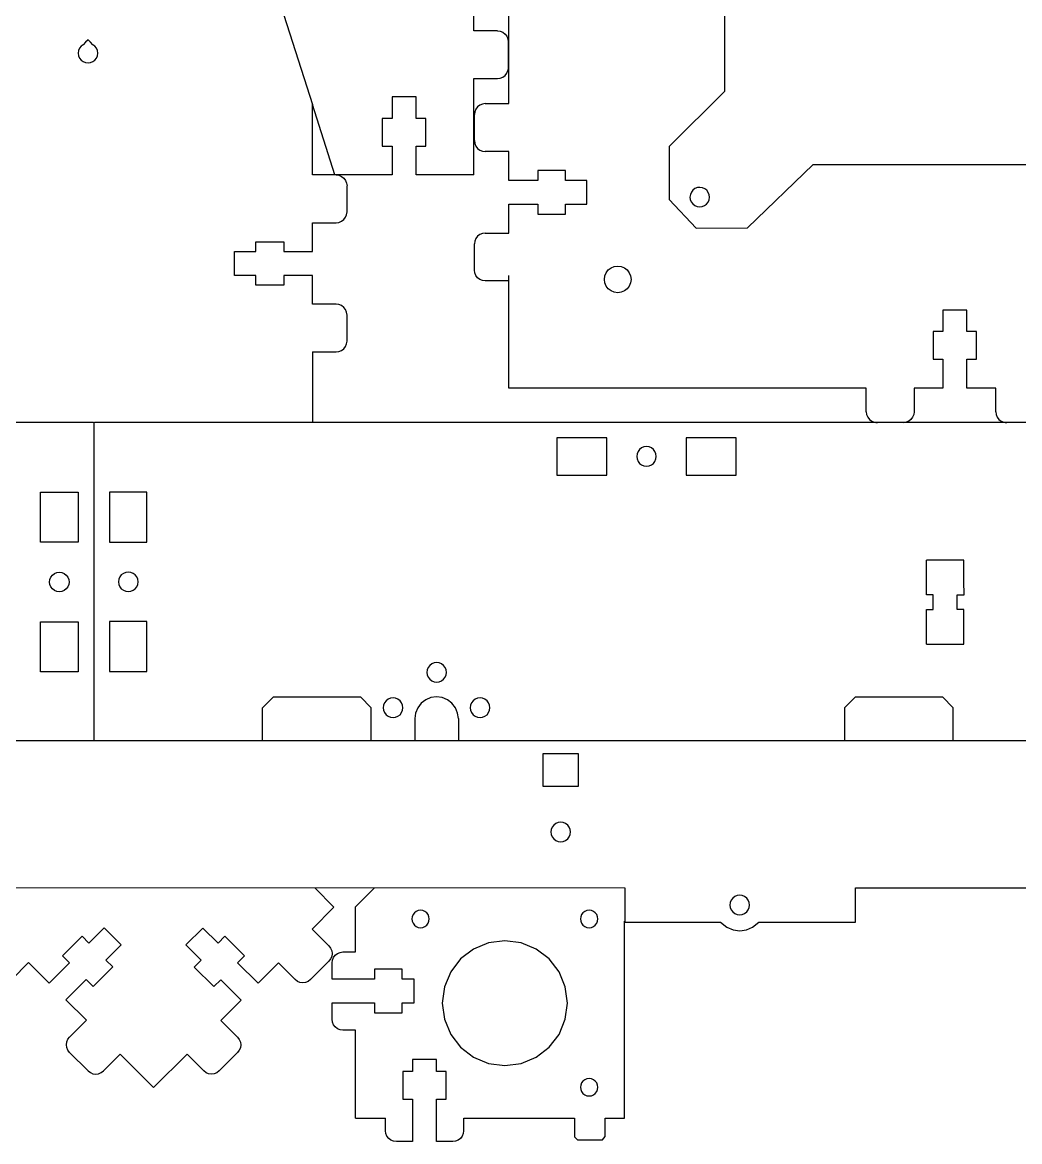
# Model space of a CAD drawing. Extents: x -217 to 647, y -204 to 340.
# Drawn here: x 221.5 to 404.8, y -201.4 to 4.4 of the extents above; entities that cross this region are included whole.
import ezdxf

# ---------------------------------------------------------------- set-up
doc = ezdxf.new("R2010")
doc.units = 0
doc.layers.add('Layer_1', color=7, linetype='CONTINUOUS')

msp = doc.modelspace()

# ---------------------------------------------------------------- linework, layer by layer
at = {"layer": 'Layer_1', "color": 4}
for p, q in [((310.946828, -10.563294), (310.946828, 63.286712)), ((304.664985, -12.045638), (304.596828, -12.56329)), ((304.864798, -11.563292), (304.664985, -12.045638)), ((305.182637, -11.149075), (304.864798, -11.563292)), ((305.596826, -10.831236), (305.182637, -11.149075)), ((306.0792, -10.631423), (305.596826, -10.831236)), ((306.596824, -10.563294), (306.0792, -10.631423)), ((306.596824, -10.563294), (310.946828, -10.563294)), ((304.596828, -17.363269), (304.596828, -12.56329)), ((304.596828, -17.363269), (304.664985, -17.880921)), ((304.664985, -17.880921), (304.864798, -18.363267)), ((304.864798, -18.363267), (305.182637, -18.777513)), ((305.182637, -18.777513), (305.596826, -19.095352)), ((305.596826, -19.095352), (306.0792, -19.295165)), ((306.0792, -19.295165), (306.596824, -19.363294)), ((310.946828, -19.363294), (306.596824, -19.363294)), ((310.946828, -24.663314), (310.946828, -19.363294)), ((316.24682, -24.663314), (310.946828, -24.663314)), ((316.24682, -22.863301), (316.24682, -24.663314)), ((321.34683, -22.863301), (316.24682, -22.863301)), ((321.34683, -24.663314), (321.34683, -22.863301)), ((325.29684, -24.663314), (321.34683, -24.663314)), ((325.29684, -29.0633), (325.29684, -24.663314)), ((310.946828, -29.0633), (316.24682, -29.0633)), ((310.946828, -34.363292), (310.946828, -29.0633)), ((316.24682, -29.0633), (316.24682, -30.863313)), ((321.34683, -29.0633), (325.29684, -29.0633)), ((321.34683, -30.863313), (321.34683, -29.0633)), ((316.24682, -30.863313), (321.34683, -30.863313)), ((305.182637, -34.949072), (304.864798, -35.36329)), ((305.596826, -34.631262), (305.182637, -34.949072)), ((306.0792, -34.431448), (305.596826, -34.631262)), ((306.596824, -34.363292), (306.0792, -34.431448)), ((306.596824, -34.363292), (310.946828, -34.363292)), ((304.664985, -35.845664), (304.596828, -36.363288)), ((304.596828, -41.163295), (304.596828, -36.363288)), ((304.864798, -35.36329), (304.664985, -35.845664)), ((304.664985, -41.680947), (304.596828, -41.163295)), ((304.864798, -42.163293), (304.664985, -41.680947)), ((305.182637, -42.577511), (304.864798, -42.163293)), ((305.596826, -42.895349), (305.182637, -42.577511)), ((306.0792, -43.095134), (305.596826, -42.895349)), ((306.596824, -43.163291), (306.0792, -43.095134)), ((310.946828, -43.163291), (306.596824, -43.163291)), ((310.946828, -62.84005), (310.946828, -42.171167)), ((395.146829, -48.513276), (390.746815, -48.513276)), ((390.746815, -48.513276), (390.746815, -52.463258)), ((395.146829, -52.463258), (395.146829, -48.513276)), ((388.946802, -52.463258), (388.946802, -57.563268)), ((390.746815, -52.463258), (388.946802, -52.463258)), ((396.946814, -52.463258), (395.146829, -52.463258)), ((396.946814, -57.563268), (396.946814, -52.463258)), ((388.946802, -57.563268), (390.746815, -57.563268)), ((390.746815, -57.563268), (390.746815, -62.86326)), ((395.146829, -57.563268), (396.946814, -57.563268)), ((395.146829, -62.86326), (395.146829, -57.563268)), ((376.646824, -62.86326), (310.952659, -62.86326)), ((376.646824, -67.213264), (376.646824, -62.86326)), ((385.446823, -62.86326), (385.446823, -67.213264)), ((390.746815, -62.86326), (385.446823, -62.86326)), ((400.446821, -62.86326), (395.146829, -62.86326)), ((400.446821, -67.213264), (400.446821, -62.86326)), ((376.646824, -67.213264), (376.71498, -67.730888)), ((376.71498, -67.730888), (376.914766, -68.213262)), ((385.378666, -67.730888), (385.178853, -68.213262)), ((385.446823, -67.213264), (385.378666, -67.730888)), ((400.446821, -67.213264), (400.51495, -67.730888)), ((400.51495, -67.730888), (400.714763, -68.213262)), ((376.914766, -68.213262), (377.232604, -68.627479)), ((377.232604, -68.627479), (377.646822, -68.945318)), ((377.646822, -68.945318), (378.129196, -69.145103)), ((378.129196, -69.145103), (378.64682, -69.21326)), ((383.964451, -69.145103), (383.446827, -69.21326)), ((384.446825, -68.945318), (383.964451, -69.145103)), ((384.861043, -68.627479), (384.446825, -68.945318)), ((385.178853, -68.213262), (384.861043, -68.627479)), ((400.714763, -68.213262), (401.032602, -68.627479)), ((401.032602, -68.627479), (401.446819, -68.945318)), ((401.446819, -68.945318), (401.929165, -69.145103)), ((401.929165, -69.145103), (402.446817, -69.21326))]:
    msp.add_line(p, q, dxfattribs=at)
at = {"layer": 'Layer_1', "color": 2}
for p, q in [((350.544892, 59.263964), (350.588467, -8.331029)), ((265.690785, 17.826263), (274.821184, -10.747755)), ((350.588467, -8.331029), (340.378881, -18.445704)), ((340.378881, -18.445704), (340.378881, -28.212315)), ((354.815309, -33.372014), (366.900488, -21.754054)), ((366.900488, -21.754054), (423.270652, -21.754054)), ((340.378881, -28.212315), (345.382794, -33.432777)), ((345.382794, -33.432777), (354.815309, -33.372014))]:
    msp.add_line(p, q, dxfattribs=at)
at = {"layer": 'Layer_1', "color": 5}
for p, q in [((304.461446, 2.819119), (304.461446, 8.108528)), ((308.811394, 2.819119), (304.461446, 2.819119)), ((308.811394, 2.819119), (309.329018, 2.751132)), ((309.329018, 2.751132), (309.811392, 2.551714)), ((309.811392, 2.551714), (310.225609, 2.234524)), ((310.225609, 2.234524), (310.543448, 1.821125)), ((310.543448, 1.821125), (310.743205, 1.339767)), ((310.743205, 1.339767), (310.81139, 0.823131)), ((310.81139, 0.823131), (310.81139, -3.967253)), ((310.81139, -3.967253), (310.743205, -4.483861)), ((304.461446, -23.660437), (304.461446, -5.963241)), ((304.461446, -5.963241), (308.811394, -5.963241)), ((308.811394, -5.963241), (309.329018, -5.895254)), ((309.329018, -5.895254), (309.811392, -5.695836)), ((309.811392, -5.695836), (310.225609, -5.378646)), ((310.225609, -5.378646), (310.543448, -4.965247)), ((310.543448, -4.965247), (310.743205, -4.483861)), ((293.861518, -9.339155), (289.461561, -9.339155)), ((289.461561, -9.339155), (289.461561, -13.281235)), ((293.861518, -13.281235), (293.861518, -9.339155)), ((274.821114, -23.671867), (274.821114, -10.747755)), ((278.953327, -23.660437), (274.821458, -10.747416)), ((289.461561, -13.281235), (287.661576, -13.281235)), ((287.661576, -13.281235), (287.661576, -18.371057)), ((295.661503, -13.281235), (293.861518, -13.281235)), ((295.661503, -18.371085), (295.661503, -13.281235)), ((287.661576, -18.371085), (289.461561, -18.371085)), ((289.461561, -18.371085), (289.461561, -23.660466)), ((293.861518, -23.660437), (293.861518, -18.371057)), ((293.861518, -18.371085), (295.661503, -18.371085)), ((279.17109, -23.671867), (274.821114, -23.671867)), ((289.461561, -23.660437), (278.953327, -23.660437)), ((279.17109, -23.671867), (279.688713, -23.739883)), ((279.688713, -23.739883), (280.171059, -23.939273)), ((280.171059, -23.939273), (280.585305, -24.256462)), ((280.585305, -24.256462), (280.903144, -24.669862)), ((280.903144, -24.669862), (281.102929, -25.151276)), ((304.461446, -23.660437), (293.861518, -23.660437)), ((281.102929, -25.151276), (281.171029, -25.667856)), ((281.171029, -30.458268), (281.171029, -25.667856)), ((281.102929, -30.974875), (281.171029, -30.458268)), ((274.821114, -32.454228), (279.17109, -32.454228)), ((274.821114, -37.743665), (274.821114, -32.454228)), ((279.17109, -32.454228), (279.688713, -32.38624)), ((279.688713, -32.38624), (280.171059, -32.18685)), ((280.171059, -32.18685), (280.585305, -31.869661)), ((280.585305, -31.869661), (280.903144, -31.456262)), ((280.903144, -31.456262), (281.102929, -30.974875)), ((264.421225, -35.947236), (269.52115, -35.947236)), ((264.421225, -37.743665), (264.421225, -35.947236)), ((269.52115, -35.947236), (269.52115, -37.743665)), ((260.471214, -42.134845), (260.471214, -37.743665)), ((260.471214, -37.743665), (264.421225, -37.743665)), ((269.52115, -37.743665), (274.821114, -37.743665)), ((264.421225, -42.134845), (260.471214, -42.134845)), ((264.421225, -43.931246), (264.421225, -42.134845)), ((269.52115, -42.134845), (269.52115, -43.931246)), ((274.821114, -42.134845), (269.52115, -42.134845)), ((274.821114, -47.424282), (274.821114, -42.134845)), ((269.52115, -43.931246), (264.421225, -43.931246)), ((279.17109, -47.424282), (274.821114, -47.424282)), ((279.688713, -47.49227), (279.17109, -47.424282)), ((280.171059, -47.69166), (279.688713, -47.49227)), ((280.585305, -48.008849), (280.171059, -47.69166)), ((280.903144, -48.422276), (280.585305, -48.008849)), ((281.102929, -48.903663), (280.903144, -48.422276)), ((281.171029, -49.420242), (281.102929, -48.903663)), ((281.171029, -54.210682), (281.171029, -49.420242)), ((280.585305, -55.622076), (280.903144, -55.208677)), ((280.903144, -55.208677), (281.102929, -54.72729)), ((281.102929, -54.72729), (281.171029, -54.210682)), ((274.821114, -56.206643), (274.821114, -69.130784)), ((274.821114, -56.206643), (279.17109, -56.206643)), ((279.17109, -56.206643), (279.688713, -56.138655)), ((279.688713, -56.138655), (280.171059, -55.939237)), ((280.171059, -55.939237), (280.585305, -55.622076)), ((265.64034, -121.615791), (267.640336, -119.615795)), ((267.640336, -119.615795), (283.640361, -119.615795)), ((285.640357, -121.615791), (283.640361, -119.615795)), ((294.81193, -120.787328), (294.176252, -121.615791)), ((295.640365, -120.151707), (294.81193, -120.787356)), ((296.605085, -119.75208), (295.640365, -120.151679)), ((297.640361, -119.615795), (296.605085, -119.75208)), ((298.675608, -119.75208), (297.640361, -119.615795)), ((299.640329, -120.151707), (298.675608, -119.75208)), ((300.468764, -120.787328), (299.640329, -120.151679)), ((301.104441, -121.615791), (300.468764, -120.787328)), ((372.640352, -121.615791), (374.640348, -119.615795)), ((374.640348, -119.615795), (390.640344, -119.615795)), ((392.64034, -121.615791), (390.640344, -119.615795)), ((285.640357, -127.615808), (285.640357, -121.615791)), ((293.776654, -122.580512), (293.640369, -123.615787)), ((294.176252, -121.615791), (293.776654, -122.580512)), ((301.50404, -122.580512), (301.104441, -121.615791)), ((301.640325, -123.615787), (301.50404, -122.580512)), ((372.640352, -121.615791), (372.640352, -127.615808)), ((392.64034, -127.615808), (392.64034, -121.615791)), ((293.640369, -123.615787), (293.640369, -127.615808)), ((301.640325, -123.615787), (301.640325, -127.615808)), ((206.567346, -154.626478), (332.257739, -154.740552)), ((278.773075, -158.286878), (275.234734, -154.748537)), ((286.219448, -154.719837), (282.719498, -158.212845)), ((332.257739, -154.740552), (332.260561, -161.037918)), ((374.686463, -154.742358), (500.385786, -154.596929)), ((374.686463, -161.03789), (374.686463, -154.742358)), ((274.755567, -162.304385), (278.773075, -158.286878)), ((282.720288, -166.496265), (282.720288, -158.212845)), ((233.716496, -164.877149), (236.503987, -162.089657)), ((236.503987, -162.089657), (239.615227, -165.200897)), ((251.55336, -165.212771), (254.658413, -162.107717)), ((254.658413, -162.107717), (257.451472, -164.900777)), ((277.831465, -165.380282), (274.755567, -162.304385)), ((332.219102, -197.075014), (332.219102, -160.838754)), ((332.260561, -161.037918), (349.855141, -161.037918)), ((349.855141, -161.037918), (351.025432, -161.963409)), ((351.025432, -161.963889), (352.164142, -162.434607)), ((352.164142, -162.434607), (353.386108, -162.595107)), ((353.386108, -162.595107), (354.608074, -162.434607)), ((354.608074, -162.434607), (355.746784, -161.963889)), ((355.746784, -161.963889), (356.904544, -161.037833)), ((356.904544, -161.037833), (374.686463, -161.03789)), ((228.844687, -167.203394), (232.443714, -163.604367)), ((232.443714, -163.604367), (233.716496, -164.877149)), ((257.451472, -164.900777), (258.721699, -163.630549)), ((258.721699, -163.630549), (262.327911, -167.236761)), ((239.615227, -165.200897), (236.827735, -167.988388)), ((254.346419, -168.00583), (251.55336, -165.212771)), ((277.831465, -165.380282), (278.149406, -165.794372)), ((278.149406, -165.794372), (278.349466, -166.276452)), ((278.349466, -166.276452), (278.418075, -166.793635)), ((279.413123, -166.774355), (279.895469, -166.574994)), ((279.895469, -166.574994), (280.413121, -166.50695)), ((280.413121, -166.50695), (282.732452, -166.50695)), ((219.55988, -171.538483), (222.629651, -168.468712)), ((222.629651, -168.468712), (226.377291, -172.216353)), ((226.377291, -172.216353), (230.117468, -168.476176)), ((230.117468, -168.476176), (228.844687, -167.203394)), ((236.827735, -167.988388), (238.100517, -169.26117)), ((253.076152, -169.276097), (254.346419, -168.00583)), ((262.327911, -167.236761), (261.057684, -168.506988)), ((261.057684, -168.506988), (264.805324, -172.254629)), ((264.805324, -172.254629), (268.545501, -168.514452)), ((268.545501, -168.514452), (271.621398, -171.590349)), ((274.446966, -171.593163), (277.834279, -168.20585)), ((278.151401, -167.792379), (277.834279, -168.20585)), ((278.350504, -167.310698), (278.151401, -167.792379)), ((278.418075, -166.793635), (278.350504, -167.310698)), ((278.413125, -168.502966), (278.481282, -167.986387)), ((278.415948, -171.488595), (278.413125, -168.502966)), ((278.481282, -167.986387), (278.681067, -167.504944)), ((278.681067, -167.504944), (278.998906, -167.091573)), ((278.998906, -167.091573), (279.413123, -166.774355)), ((238.100517, -169.26117), (234.50149, -172.860197)), ((256.682363, -172.882309), (253.076152, -169.276097)), ((291.285112, -169.680115), (286.195318, -169.680115)), ((286.195318, -169.680115), (286.195318, -171.480129)), ((291.285112, -171.480129), (291.285112, -169.680115)), ((233.228708, -171.587415), (229.488531, -175.327592)), ((234.50149, -172.860197), (233.228708, -171.587415)), ((257.95263, -171.612041), (256.682363, -172.882309)), ((261.700271, -175.359682), (257.95263, -171.612041)), ((272.035488, -171.90829), (271.621398, -171.590349)), ((272.517568, -172.10835), (272.035488, -171.90829)), ((273.034751, -172.176959), (272.517568, -172.10835)), ((273.551794, -172.109408), (273.034751, -172.176959)), ((274.033475, -171.910306), (273.551794, -172.109408)), ((274.446966, -171.593163), (274.033475, -171.910306)), ((286.195318, -171.480129), (278.415948, -171.488595)), ((293.533886, -171.480129), (291.285112, -171.480129)), ((293.533886, -175.880086), (293.533886, -171.480129)), ((229.488531, -175.327592), (233.236172, -179.075233)), ((257.960094, -179.099859), (261.700271, -175.359682)), ((278.422326, -175.884037), (286.195318, -175.880086)), ((278.425712, -178.882056), (278.422326, -175.884037)), ((286.195318, -175.880086), (286.195318, -177.680071)), ((291.285112, -177.680071), (291.285112, -175.880086)), ((291.285112, -175.880086), (293.533886, -175.880086)), ((278.493841, -179.398663), (278.425712, -178.882056)), ((286.195318, -177.680071), (291.285112, -177.680071)), ((233.236172, -179.075233), (230.166401, -182.145004)), ((261.035991, -182.175756), (257.960094, -179.099859)), ((278.693654, -179.880078), (278.493841, -179.398663)), ((279.011465, -180.293449), (278.693654, -179.880078)), ((279.425682, -180.610667), (279.011465, -180.293449)), ((279.908028, -180.810028), (279.425682, -180.610667)), ((280.42568, -180.878072), (279.908028, -180.810028)), ((282.732311, -180.878072), (280.42568, -180.878072)), ((282.720288, -197.075014), (282.720288, -180.867472)), ((229.582624, -183.557199), (229.650176, -183.040156)), ((229.650176, -183.040156), (229.849318, -182.558475)), ((229.849318, -182.558475), (230.166401, -182.145004)), ((261.035991, -182.175756), (261.353912, -182.589866)), ((261.353912, -182.589866), (261.553972, -183.071946)), ((261.553972, -183.071946), (261.622582, -183.589129)), ((229.651213, -184.074402), (229.582624, -183.557199)), ((229.851294, -184.556462), (229.651213, -184.074402)), ((230.169235, -184.970591), (229.851294, -184.556462)), ((230.169235, -184.970591), (233.563312, -188.364669)), ((257.651452, -188.388676), (261.038785, -185.001344)), ((261.355908, -184.587873), (261.038785, -185.001344)), ((261.55503, -184.106172), (261.355908, -184.587873)), ((261.622582, -183.589129), (261.55501, -184.106192)), ((236.3889, -188.367503), (239.458671, -185.297732)), ((245.610446, -191.449507), (239.458671, -185.297732)), ((251.749987, -185.309965), (245.610446, -191.449507)), ((251.749987, -185.309965), (254.825885, -188.385863)), ((297.619335, -186.249503), (293.219378, -186.249503)), ((293.219378, -186.249503), (293.219378, -188.498278)), ((297.619335, -188.498278), (297.619335, -186.249503)), ((233.563312, -188.364669), (233.977422, -188.68259)), ((233.977422, -188.68259), (234.459502, -188.88269)), ((234.459502, -188.88269), (234.976705, -188.951279)), ((234.976705, -188.951279), (235.493748, -188.883728)), ((235.493748, -188.883728), (235.975429, -188.684586)), ((235.975429, -188.684586), (236.3889, -188.367503)), ((255.239974, -188.703804), (254.825885, -188.385863)), ((255.722054, -188.903864), (255.239974, -188.703804)), ((256.239257, -188.972453), (255.722054, -188.903864)), ((256.7563, -188.904901), (256.239257, -188.972453)), ((257.237981, -188.705799), (256.7563, -188.904901)), ((257.651452, -188.388676), (257.237981, -188.705799)), ((293.219378, -188.498278), (291.419365, -188.498278)), ((291.419365, -188.498278), (291.419365, -193.588071)), ((299.41932, -188.498278), (297.619335, -188.498278)), ((299.41932, -193.588071), (299.41932, -188.498278)), ((291.419365, -193.588071), (293.219378, -193.588071)), ((293.219378, -193.588071), (293.227845, -201.367442)), ((297.623286, -201.361064), (297.619335, -193.588071)), ((297.619335, -193.588071), (299.41932, -193.588071)), ((282.720288, -197.075014), (288.220235, -197.075014)), ((288.246199, -199.370269), (288.246199, -197.050938)), ((302.617322, -197.051079), (302.617322, -199.35771)), ((302.620116, -197.075014), (322.993568, -197.075014)), ((322.993568, -197.075014), (322.990746, -200.461681)), ((328.660929, -200.444042), (328.660929, -197.075014)), ((328.660929, -197.075014), (332.219102, -197.075014)), ((288.314243, -199.887921), (288.246199, -199.370269)), ((302.617322, -199.35771), (302.549278, -199.875362)), ((288.513605, -200.370267), (288.314243, -199.887921)), ((288.830822, -200.784484), (288.513605, -200.370267)), ((289.244193, -201.102323), (288.830822, -200.784484)), ((289.725636, -201.302108), (289.244193, -201.102323)), ((290.242216, -201.370265), (289.725636, -201.302108)), ((293.227845, -201.367442), (290.242216, -201.370265)), ((300.621305, -201.357677), (297.623286, -201.361064)), ((301.137913, -201.289549), (300.621305, -201.357677)), ((301.619327, -201.089736), (301.137913, -201.289549)), ((302.032698, -200.771925), (301.619327, -201.089736)), ((302.349916, -200.357708), (302.032698, -200.771925)), ((302.549278, -199.875362), (302.349916, -200.357708)), ((322.990746, -200.461681), (323.558803, -201.026126)), ((323.558803, -201.026126), (328.13371, -201.026126)), ((328.13371, -201.026126), (328.660929, -200.444042))]:
    msp.add_line(p, q, dxfattribs=at)
at = {"layer": 'Layer_1', "color": 7}
for p, q in [((232.651723, 0.2701), (232.278964, -0.015453)), ((233.085809, 0.711156), (232.651723, 0.2701)), ((233.551702, 1.169288), (233.085809, 0.711156)), ((234.017594, 0.711269), (233.551702, 1.169288)), ((234.451708, 0.270354), (234.017594, 0.711269)), ((234.824552, -0.015086), (234.451708, 0.270354)), ((231.813241, -0.820802), (231.751971, -1.285792)), ((231.751971, -1.285792), (231.813354, -1.750696)), ((231.99296, -0.387563), (231.813241, -0.820802)), ((231.813354, -1.750696), (231.993242, -2.183936)), ((232.278964, -0.015453), (231.99296, -0.387563)), ((235.110641, -0.387083), (234.824552, -0.015086)), ((235.290529, -0.820322), (235.110641, -0.387083)), ((235.110895, -2.183512), (235.29067, -1.750216)), ((235.351941, -1.285284), (235.290529, -0.820322)), ((235.29067, -1.750216), (235.351941, -1.285284)), ((231.993242, -2.183936), (232.279359, -2.555961)), ((232.279359, -2.555961), (232.652175, -2.841372)), ((232.652175, -2.841372), (233.086346, -3.020753)), ((233.086346, -3.020753), (233.55221, -3.08191)), ((233.55221, -3.08191), (234.018046, -3.02064)), ((234.018046, -3.02064), (234.45216, -2.841118)), ((234.45216, -2.841118), (234.824891, -2.555594)), ((234.824891, -2.555594), (235.110895, -2.183512)), ((344.776072, -26.463779), (344.485863, -26.832587)), ((345.15202, -26.18246), (344.776072, -26.463779)), ((345.588167, -26.007849), (345.15202, -26.18246)), ((346.054708, -25.951828), (345.588167, -26.007849)), ((346.519839, -26.018263), (346.054708, -25.951828)), ((346.951949, -26.202526), (346.519839, -26.018263)), ((347.321491, -26.492142), (346.951949, -26.202526)), ((347.603346, -26.867357), (347.321491, -26.492142)), ((344.30129, -27.263822), (344.234685, -27.72805)), ((344.234685, -27.72805), (344.290819, -28.193632)), ((344.290819, -28.193632), (344.465769, -28.628875)), ((344.485863, -26.832587), (344.30129, -27.263822)), ((344.465769, -28.628875), (344.747652, -29.004089)), ((347.293071, -29.032509), (347.583252, -28.663673)), ((347.583252, -28.663673), (347.76791, -28.232437)), ((347.778324, -27.302628), (347.603346, -26.867357)), ((347.76791, -28.232437), (347.834458, -27.76821)), ((347.834458, -27.76821), (347.778324, -27.302628)), ((344.747652, -29.004089), (345.117194, -29.293734)), ((345.117194, -29.293734), (345.549305, -29.477997)), ((345.549305, -29.477997), (346.014492, -29.544404)), ((346.014492, -29.544404), (346.480948, -29.488411)), ((346.480948, -29.488411), (346.917123, -29.3138)), ((346.917123, -29.3138), (347.293071, -29.032509)), ((328.82507, -41.638275), (329.214424, -41.130868)), ((329.214424, -41.130868), (329.721831, -40.741514)), ((329.721831, -40.741514), (330.31272, -40.496771)), ((330.31272, -40.496771), (330.946845, -40.41329)), ((330.946845, -40.41329), (331.580942, -40.496771)), ((331.580942, -40.496771), (332.17183, -40.741514)), ((332.17183, -40.741514), (332.679238, -41.130868)), ((332.679238, -41.130868), (333.068591, -41.638275)), ((328.496845, -42.863289), (328.580327, -42.229164)), ((328.580327, -43.497386), (328.496845, -42.863289)), ((328.580327, -42.229164), (328.82507, -41.638275)), ((333.068591, -41.638275), (333.313363, -42.229164)), ((333.313363, -42.229164), (333.396844, -42.863289)), ((333.396844, -42.863289), (333.313363, -43.497386)), ((328.82507, -44.088274), (328.580327, -43.497386)), ((329.214424, -44.595682), (328.82507, -44.088274)), ((329.721831, -44.985036), (329.214424, -44.595682)), ((330.31272, -45.229807), (329.721831, -44.985036)), ((330.946845, -45.313288), (330.31272, -45.229807)), ((331.580942, -45.229807), (330.946845, -45.313288)), ((332.17183, -44.985036), (331.580942, -45.229807)), ((332.679238, -44.595682), (332.17183, -44.985036)), ((333.068591, -44.088274), (332.679238, -44.595682)), ((333.313363, -43.497386), (333.068591, -44.088274)), ((319.740365, -71.965819), (319.740365, -78.865785)), ((328.940358, -71.965819), (319.740365, -71.965819)), ((328.940358, -78.865785), (328.940358, -71.965819)), ((343.540362, -71.965819), (343.540362, -78.865785)), ((352.740355, -71.965819), (343.540362, -71.965819)), ((352.740355, -78.865785), (352.740355, -71.965819)), ((335.339492, -73.855466), (334.966338, -74.141808)), ((335.77403, -73.675436), (335.339492, -73.855438)), ((336.240346, -73.614081), (335.77403, -73.675436)), ((336.706662, -73.675436), (336.240346, -73.614081)), ((337.141227, -73.855466), (336.706662, -73.675464)), ((337.514353, -74.141808), (337.141227, -73.855466)), ((334.500022, -74.9495), (334.438639, -75.415788)), ((334.438639, -75.415788), (334.500022, -75.882132)), ((334.680024, -74.514934), (334.500022, -74.9495)), ((334.500022, -75.882132), (334.680024, -76.316641)), ((334.966338, -74.141808), (334.680024, -74.514963)), ((337.800696, -74.514934), (337.514353, -74.14178)), ((337.980697, -74.9495), (337.800696, -74.514934)), ((337.800696, -76.316641), (337.980697, -75.882132)), ((338.042081, -75.415788), (337.980697, -74.9495)), ((337.980697, -75.882132), (338.042081, -75.415788)), ((334.680024, -76.316641), (334.966338, -76.689824)), ((334.966338, -76.689824), (335.339492, -76.976138)), ((335.339492, -76.976138), (335.77403, -77.156139)), ((335.77403, -77.156139), (336.240346, -77.217494)), ((336.240346, -77.217494), (336.706662, -77.156139)), ((336.706662, -77.156139), (337.141227, -76.976138)), ((337.141227, -76.976138), (337.514353, -76.689824)), ((337.514353, -76.689824), (337.800696, -76.316641)), ((319.740365, -78.865785), (328.940358, -78.865785)), ((343.540362, -78.865785), (352.740355, -78.865785)), ((224.8235, -82.003193), (231.723523, -82.003193)), ((224.8235, -91.203186), (224.8235, -82.003193)), ((231.723523, -82.003193), (231.723523, -91.203186)), ((244.390362, -81.965799), (237.490367, -81.965799)), ((237.490367, -81.965799), (237.490367, -91.16582)), ((244.390362, -91.165792), (244.390362, -81.96577)), ((231.723523, -91.203186), (224.8235, -91.203186)), ((237.490367, -91.165792), (244.390362, -91.165792)), ((394.614569, -94.501066), (387.714575, -94.501066)), ((387.730379, -96.433159), (387.730379, -94.508149)), ((394.615642, -96.425595), (394.615642, -94.500614)), ((240.940364, -96.664073), (240.47402, -96.725485)), ((241.40668, -96.725485), (240.940364, -96.664073)), ((387.730379, -98.358168), (387.730379, -96.433159)), ((394.615642, -98.350605), (394.615642, -96.425595)), ((226.47179, -98.503202), (226.533174, -98.036887)), ((226.533174, -98.969518), (226.47179, -98.503202)), ((226.533174, -98.036887), (226.713175, -97.602321)), ((226.713175, -97.602321), (226.99949, -97.229195)), ((226.99949, -97.229195), (227.372644, -96.942852)), ((227.372644, -96.942852), (227.807181, -96.762851)), ((227.807181, -96.762851), (228.273497, -96.701468)), ((228.273497, -96.701468), (228.739841, -96.762851)), ((228.739841, -96.762851), (229.174379, -96.942852)), ((229.174379, -96.942852), (229.547533, -97.229195)), ((229.547533, -97.229195), (229.833847, -97.602321)), ((229.833847, -97.602321), (230.013849, -98.036887)), ((230.013849, -98.036887), (230.075232, -98.503202)), ((230.075232, -98.503202), (230.013849, -98.969518)), ((239.200013, -97.999464), (239.138629, -98.465808)), ((239.138629, -98.465808), (239.200013, -98.932124)), ((239.380014, -97.564955), (239.200013, -97.999492)), ((239.666328, -97.1918), (239.380014, -97.564955)), ((240.039483, -96.905458), (239.666328, -97.1918)), ((240.47402, -96.725485), (240.039483, -96.905458)), ((241.841218, -96.905458), (241.40668, -96.725485)), ((242.214372, -97.1918), (241.841218, -96.905458)), ((242.500686, -97.564955), (242.214372, -97.1918)), ((242.680688, -97.999464), (242.500686, -97.564955)), ((242.742071, -98.465808), (242.680688, -97.999492)), ((242.680688, -98.932124), (242.742071, -98.465808)), ((387.726428, -100.848892), (387.730379, -98.358168)), ((394.619593, -100.841357), (394.615642, -98.350605)), ((226.713175, -99.404056), (226.533174, -98.969518)), ((226.99949, -99.77721), (226.713175, -99.404056)), ((227.372644, -100.063524), (226.99949, -99.77721)), ((227.807181, -100.243526), (227.372644, -100.063524)), ((228.273497, -100.304937), (227.807181, -100.243526)), ((228.739841, -100.243526), (228.273497, -100.304909)), ((229.174379, -100.063524), (228.739841, -100.243526)), ((229.547533, -99.77721), (229.174379, -100.063524)), ((229.833847, -99.404056), (229.547533, -99.77721)), ((230.013849, -98.969518), (229.833847, -99.404056)), ((239.200013, -98.932124), (239.380014, -99.366661)), ((239.380014, -99.366661), (239.666328, -99.739816)), ((239.666328, -99.739816), (240.039483, -100.026102)), ((240.039483, -100.026102), (240.47402, -100.206103)), ((240.47402, -100.206103), (240.940364, -100.267515)), ((240.940364, -100.267543), (241.40668, -100.206131)), ((241.40668, -100.206103), (241.841218, -100.026102)), ((241.841218, -100.026102), (242.214372, -99.739816)), ((242.214372, -99.739816), (242.500686, -99.366661)), ((242.500686, -99.366661), (242.680688, -98.932124)), ((388.957284, -100.848892), (387.726428, -100.848892)), ((388.957284, -103.565281), (388.957284, -100.848892)), ((393.388737, -100.844179), (394.619593, -100.841357)), ((393.388737, -103.560568), (393.388737, -100.844179)), ((387.731452, -106.055808), (387.728629, -103.565281)), ((387.728629, -103.565281), (388.957284, -103.565281)), ((394.617392, -103.560568), (393.388737, -103.560568)), ((394.614569, -106.051066), (394.617392, -103.560568)), ((224.8235, -115.003184), (224.8235, -105.803191)), ((224.8235, -105.803191), (231.723523, -105.803191)), ((231.723523, -105.803191), (231.723523, -115.003184)), ((244.390362, -105.765796), (237.490367, -105.765796)), ((237.490367, -105.765796), (237.490367, -114.965789)), ((244.390362, -114.965789), (244.390362, -105.765768)), ((387.731452, -107.980789), (387.731452, -106.055808)), ((394.614569, -107.976076), (394.614569, -106.051066)), ((387.731452, -109.905799), (387.731452, -107.980789)), ((394.614569, -109.901029), (394.614569, -107.976076)), ((387.714575, -109.901029), (391.164572, -109.901029)), ((391.164572, -109.901029), (394.614569, -109.901029)), ((231.723523, -115.003184), (224.8235, -115.003184)), ((237.490367, -114.965789), (244.390362, -114.965789)), ((295.901703, -114.649926), (295.840376, -115.11579)), ((295.840376, -115.11579), (295.901703, -115.581683)), ((296.081506, -114.215812), (295.901703, -114.649926)), ((296.367567, -113.842996), (296.081506, -114.215812)), ((296.740354, -113.556964), (296.367567, -113.842996)), ((297.174497, -113.377132), (296.740354, -113.556964)), ((297.640361, -113.315805), (297.174497, -113.377132)), ((298.106225, -113.377132), (297.640361, -113.315805)), ((298.540339, -113.556964), (298.106225, -113.377132)), ((298.913127, -113.842996), (298.540339, -113.556964)), ((299.199187, -114.215812), (298.913127, -113.842996)), ((299.378991, -114.649926), (299.199187, -114.215812)), ((299.440346, -115.11579), (299.378991, -114.649926)), ((299.378991, -115.581683), (299.440346, -115.11579)), ((295.901703, -115.581683), (296.081506, -116.015797)), ((296.081506, -116.015797), (296.367567, -116.388584)), ((296.367567, -116.388584), (296.740354, -116.674616)), ((296.740354, -116.674616), (297.174497, -116.854477)), ((297.174497, -116.854477), (297.640361, -116.915804)), ((297.640361, -116.915775), (298.106225, -116.854477)), ((298.106225, -116.854477), (298.540339, -116.674645)), ((298.540339, -116.674616), (298.913127, -116.388584)), ((298.913127, -116.388584), (299.199187, -116.015797)), ((299.199187, -116.015797), (299.378991, -115.581683)), ((287.902819, -121.149927), (287.841492, -121.615791)), ((288.082623, -120.715756), (287.902819, -121.149927)), ((288.368684, -120.342997), (288.082623, -120.715756)), ((288.741471, -120.056965), (288.368684, -120.342997)), ((289.175613, -119.877133), (288.741471, -120.056965)), ((289.641478, -119.815806), (289.175613, -119.877133)), ((290.107342, -119.877133), (289.641478, -119.815806)), ((290.541484, -120.056965), (290.107342, -119.877133)), ((290.914272, -120.342997), (290.541484, -120.056965)), ((291.200332, -120.715756), (290.914272, -120.342997)), ((291.380136, -121.149927), (291.200332, -120.715785)), ((291.441491, -121.615791), (291.380136, -121.149927)), ((303.901658, -121.149927), (303.840332, -121.615791)), ((304.08149, -120.715756), (303.901658, -121.149927)), ((304.367551, -120.342997), (304.08149, -120.715756)), ((304.740338, -120.056965), (304.367551, -120.342997)), ((305.174452, -119.877133), (304.740338, -120.056965)), ((305.640345, -119.815806), (305.174452, -119.877133)), ((306.106209, -119.877133), (305.640345, -119.815806)), ((306.540323, -120.056965), (306.106209, -119.877133)), ((306.913111, -120.342997), (306.540323, -120.056965)), ((307.199171, -120.715756), (306.913111, -120.342997)), ((307.379003, -121.149927), (307.199171, -120.715785)), ((307.44033, -121.615791), (307.379003, -121.149927)), ((287.841492, -121.615791), (287.902819, -122.081684)), ((287.902819, -122.081684), (288.082623, -122.515798)), ((288.082623, -122.515798), (288.368684, -122.888585)), ((288.368684, -122.888585), (288.741471, -123.174646)), ((288.741471, -123.174646), (289.175613, -123.354421)), ((289.175613, -123.354421), (289.641478, -123.415776)), ((289.641478, -123.415776), (290.107342, -123.354421)), ((290.107342, -123.354421), (290.541484, -123.174646)), ((290.541484, -123.174646), (290.914272, -122.888585)), ((290.914272, -122.888585), (291.200332, -122.515798)), ((291.200332, -122.515798), (291.380136, -122.081684)), ((291.380136, -122.081684), (291.441491, -121.615791)), ((303.840332, -121.615791), (303.901658, -122.081684)), ((303.901658, -122.081684), (304.08149, -122.515798)), ((304.08149, -122.515798), (304.367551, -122.888585)), ((304.367551, -122.888585), (304.740338, -123.174646)), ((304.740338, -123.174646), (305.174452, -123.354421)), ((305.174452, -123.354421), (305.640345, -123.415776)), ((305.640345, -123.415776), (306.106209, -123.354421)), ((306.106209, -123.354421), (306.540323, -123.174646)), ((306.540323, -123.174646), (306.913111, -122.888585)), ((306.913111, -122.888585), (307.199171, -122.515798)), ((307.199171, -122.515798), (307.379003, -122.081684)), ((307.379003, -122.081684), (307.44033, -121.615791)), ((323.763358, -130.102214), (317.176545, -130.102214)), ((317.176545, -130.102214), (317.176545, -136.056594)), ((323.763358, -136.056594), (323.763358, -130.102214)), ((317.176545, -136.056594), (323.763358, -136.056594)), ((318.73238, -143.98512), (318.671053, -144.450984)), ((318.912212, -143.550977), (318.73238, -143.98512)), ((319.198272, -143.17819), (318.912212, -143.550977)), ((319.57106, -142.89213), (319.198272, -143.17819)), ((320.005174, -142.712326), (319.57106, -142.89213)), ((320.471038, -142.650999), (320.005174, -142.712326)), ((320.93693, -142.712326), (320.471038, -142.650999)), ((321.371045, -142.89213), (320.93693, -142.712326)), ((321.743832, -143.17819), (321.371045, -142.89213)), ((322.029892, -143.550977), (321.743832, -143.17819)), ((322.209724, -143.98512), (322.029892, -143.550977)), ((322.271051, -144.450984), (322.209724, -143.98512)), ((318.671053, -144.450984), (318.73238, -144.916848)), ((318.73238, -144.916848), (318.912212, -145.350991)), ((318.912212, -145.350991), (319.198272, -145.723778)), ((319.198272, -145.723778), (319.57106, -146.009838)), ((319.57106, -146.009838), (320.005174, -146.189642)), ((320.93693, -146.189642), (321.371045, -146.009838)), ((321.371045, -146.009838), (321.743832, -145.723778)), ((321.743832, -145.723778), (322.029892, -145.350991)), ((322.029892, -145.350991), (322.209724, -144.916848)), ((322.209724, -144.916848), (322.271051, -144.450984)), ((320.005174, -146.189642), (320.471038, -146.250997)), ((320.471038, -146.250997), (320.93693, -146.189642)), ((352.484097, -156.32396), (352.110463, -156.610077)), ((352.919199, -156.144072), (352.484097, -156.32396)), ((353.386108, -156.082716), (352.919199, -156.144072)), ((353.853016, -156.144072), (353.386108, -156.082716)), ((354.288118, -156.32396), (353.853016, -156.144072)), ((354.661752, -156.610077), (354.288118, -156.32396)), ((351.643555, -157.417176), (351.582087, -157.883181)), ((351.582087, -157.883181), (351.643555, -158.349158)), ((351.823782, -156.982949), (351.643555, -157.417176)), ((351.643555, -158.349158), (351.823782, -158.783386)), ((352.110463, -156.610077), (351.823782, -156.982949)), ((354.948434, -156.982949), (354.661752, -156.610077)), ((355.128661, -157.417176), (354.948434, -156.982949)), ((354.948434, -158.783386), (355.128661, -158.349158)), ((355.190129, -157.883181), (355.128661, -157.417176)), ((355.128661, -158.349158), (355.190129, -157.883181)), ((293.146339, -160.031307), (293.091842, -160.444622)), ((293.091842, -160.444622), (293.146339, -160.85788)), ((293.30619, -159.646215), (293.146339, -160.031307)), ((293.560444, -159.315507), (293.30619, -159.646215)), ((293.891801, -159.061733), (293.560444, -159.315507)), ((294.277711, -158.902193), (293.891801, -159.061733)), ((294.691816, -158.84778), (294.277711, -158.902193)), ((295.105921, -158.902193), (294.691816, -158.84778)), ((295.491803, -159.061733), (295.105921, -158.902193)), ((295.82316, -159.315507), (295.491803, -159.061733)), ((296.077442, -159.646215), (295.82316, -159.315507)), ((296.237265, -160.031307), (296.077442, -159.646215)), ((296.29179, -160.444622), (296.237265, -160.031307)), ((296.237265, -160.85788), (296.29179, -160.444622)), ((324.146079, -160.031307), (324.091554, -160.444622)), ((324.091554, -160.444622), (324.146079, -160.85788)), ((324.30593, -159.646215), (324.146079, -160.031307)), ((324.560184, -159.315507), (324.30593, -159.646215)), ((324.891569, -159.061733), (324.560184, -159.315507)), ((325.277452, -158.902193), (324.891569, -159.061733)), ((325.691556, -158.84778), (325.277452, -158.902193)), ((326.105661, -158.902193), (325.691556, -158.84778)), ((326.491544, -159.061733), (326.105661, -158.902193)), ((326.822929, -159.315507), (326.491544, -159.061733)), ((327.077183, -159.646215), (326.822929, -159.315507)), ((327.237034, -160.031307), (327.077183, -159.646215)), ((327.291559, -160.444622), (327.237034, -160.031307)), ((327.237034, -160.85788), (327.291559, -160.444622)), ((351.823782, -158.783386), (352.110463, -159.156258)), ((352.110463, -159.156258), (352.484097, -159.442403)), ((352.484097, -159.442403), (352.919199, -159.622263)), ((352.919199, -159.622263), (353.386108, -159.68359)), ((353.386108, -159.68359), (353.853016, -159.622263)), ((353.853016, -159.622263), (354.288118, -159.442403)), ((354.288118, -159.442403), (354.661752, -159.156258)), ((354.661752, -159.156258), (354.948434, -158.783386)), ((293.146339, -160.85788), (293.30619, -161.243)), ((293.30619, -161.243), (293.560444, -161.573708)), ((293.560444, -161.573708), (293.891801, -161.827482)), ((293.891801, -161.827482), (294.277711, -161.986994)), ((294.277711, -161.986994), (294.691816, -162.041407)), ((294.691816, -162.041407), (295.105921, -161.986994)), ((295.105921, -161.986994), (295.491803, -161.827482)), ((295.491803, -161.827482), (295.82316, -161.573708)), ((295.82316, -161.573708), (296.077442, -161.243)), ((296.077442, -161.243), (296.237265, -160.85788)), ((324.146079, -160.85788), (324.30593, -161.243)), ((324.30593, -161.243), (324.560184, -161.573708)), ((324.560184, -161.573708), (324.891569, -161.827482)), ((324.891569, -161.827482), (325.277452, -161.986994)), ((325.277452, -161.986994), (325.691556, -162.041407)), ((325.691556, -162.041407), (326.105661, -161.986994)), ((326.105661, -161.986994), (326.491544, -161.827482)), ((326.491544, -161.827482), (326.822929, -161.573708)), ((326.822929, -161.573708), (327.077183, -161.243)), ((327.077183, -161.243), (327.237034, -160.85788)), ((310.191658, -164.436599), (307.215286, -164.827674)), ((313.168058, -164.827674), (310.191658, -164.436599)), ((304.441719, -165.97423), (302.060017, -167.798148)), ((307.215286, -164.827674), (304.441719, -165.97423)), ((315.941625, -165.97423), (313.168058, -164.827674)), ((318.323327, -167.798148), (315.941625, -165.97423)), ((302.060017, -167.798148), (300.232459, -170.175108)), ((320.150913, -170.175108), (318.323327, -167.798148)), ((300.232459, -170.175108), (299.083617, -172.943143)), ((321.299727, -172.943143), (320.150913, -170.175108)), ((299.083617, -172.943143), (298.69178, -175.913617)), ((321.691593, -175.913617), (321.299727, -172.943143)), ((298.69178, -175.913617), (299.083617, -178.88409)), ((321.299727, -178.88409), (321.691593, -175.913617)), ((299.083617, -178.88409), (300.232459, -181.652126)), ((320.150913, -181.652126), (321.299727, -178.88409)), ((300.232459, -181.652126), (302.060017, -184.029114)), ((318.323327, -184.029114), (320.150913, -181.652126)), ((302.060017, -184.029114), (304.441719, -185.853004)), ((315.941625, -185.853004), (318.323327, -184.029114)), ((304.441719, -185.853004), (307.215286, -186.999588)), ((307.215286, -186.999588), (310.191658, -187.390635)), ((310.191658, -187.390635), (313.168058, -186.99956)), ((313.168058, -186.999588), (315.941625, -185.853004)), ((324.146079, -190.969382), (324.091554, -191.38264)), ((324.30593, -190.584234), (324.146079, -190.969382)), ((324.560184, -190.253526), (324.30593, -190.584234)), ((324.891569, -189.99978), (324.560184, -190.253526)), ((325.277452, -189.840268), (324.891569, -189.99978)), ((325.691556, -189.785855), (325.277452, -189.840268)), ((326.105661, -189.840268), (325.691556, -189.785855)), ((326.491544, -189.99978), (326.105661, -189.840268)), ((326.822929, -190.253526), (326.491544, -189.99978)), ((327.077183, -190.584234), (326.822929, -190.253526)), ((327.237034, -190.969382), (327.077183, -190.584234)), ((327.291559, -191.38264), (327.237034, -190.969382)), ((324.091554, -191.38264), (324.146079, -191.795898)), ((324.146079, -191.795898), (324.30593, -192.181047)), ((324.30593, -192.181047), (324.560184, -192.511755)), ((324.560184, -192.511755), (324.891569, -192.765501)), ((324.891569, -192.765501), (325.277452, -192.925013)), ((325.277452, -192.925013), (325.691556, -192.979425)), ((325.691556, -192.979425), (326.105661, -192.925013)), ((326.105661, -192.925013), (326.491544, -192.765501)), ((326.491544, -192.765501), (326.822929, -192.511755)), ((326.822929, -192.511755), (327.077183, -192.181047)), ((327.077183, -192.181047), (327.237034, -191.795898)), ((327.237034, -191.795898), (327.291559, -191.38264))]:
    msp.add_line(p, q, dxfattribs=at)
at = {"layer": 'Layer_1', "color": 3}
for p, q in [((234.573516, -69.153192), (-61.426259, -69.153192)), ((234.59028, -69.115572), (234.59028, -127.615554)), ((234.709067, -69.115741), (521.644951, -69.115741)), ((265.64034, -127.615808), (265.64034, -121.615791)), ((151.879283, -127.64132), (498.476919, -127.62862))]:
    msp.add_line(p, q, dxfattribs=at)

doc.saveas('drawing.dxf')
